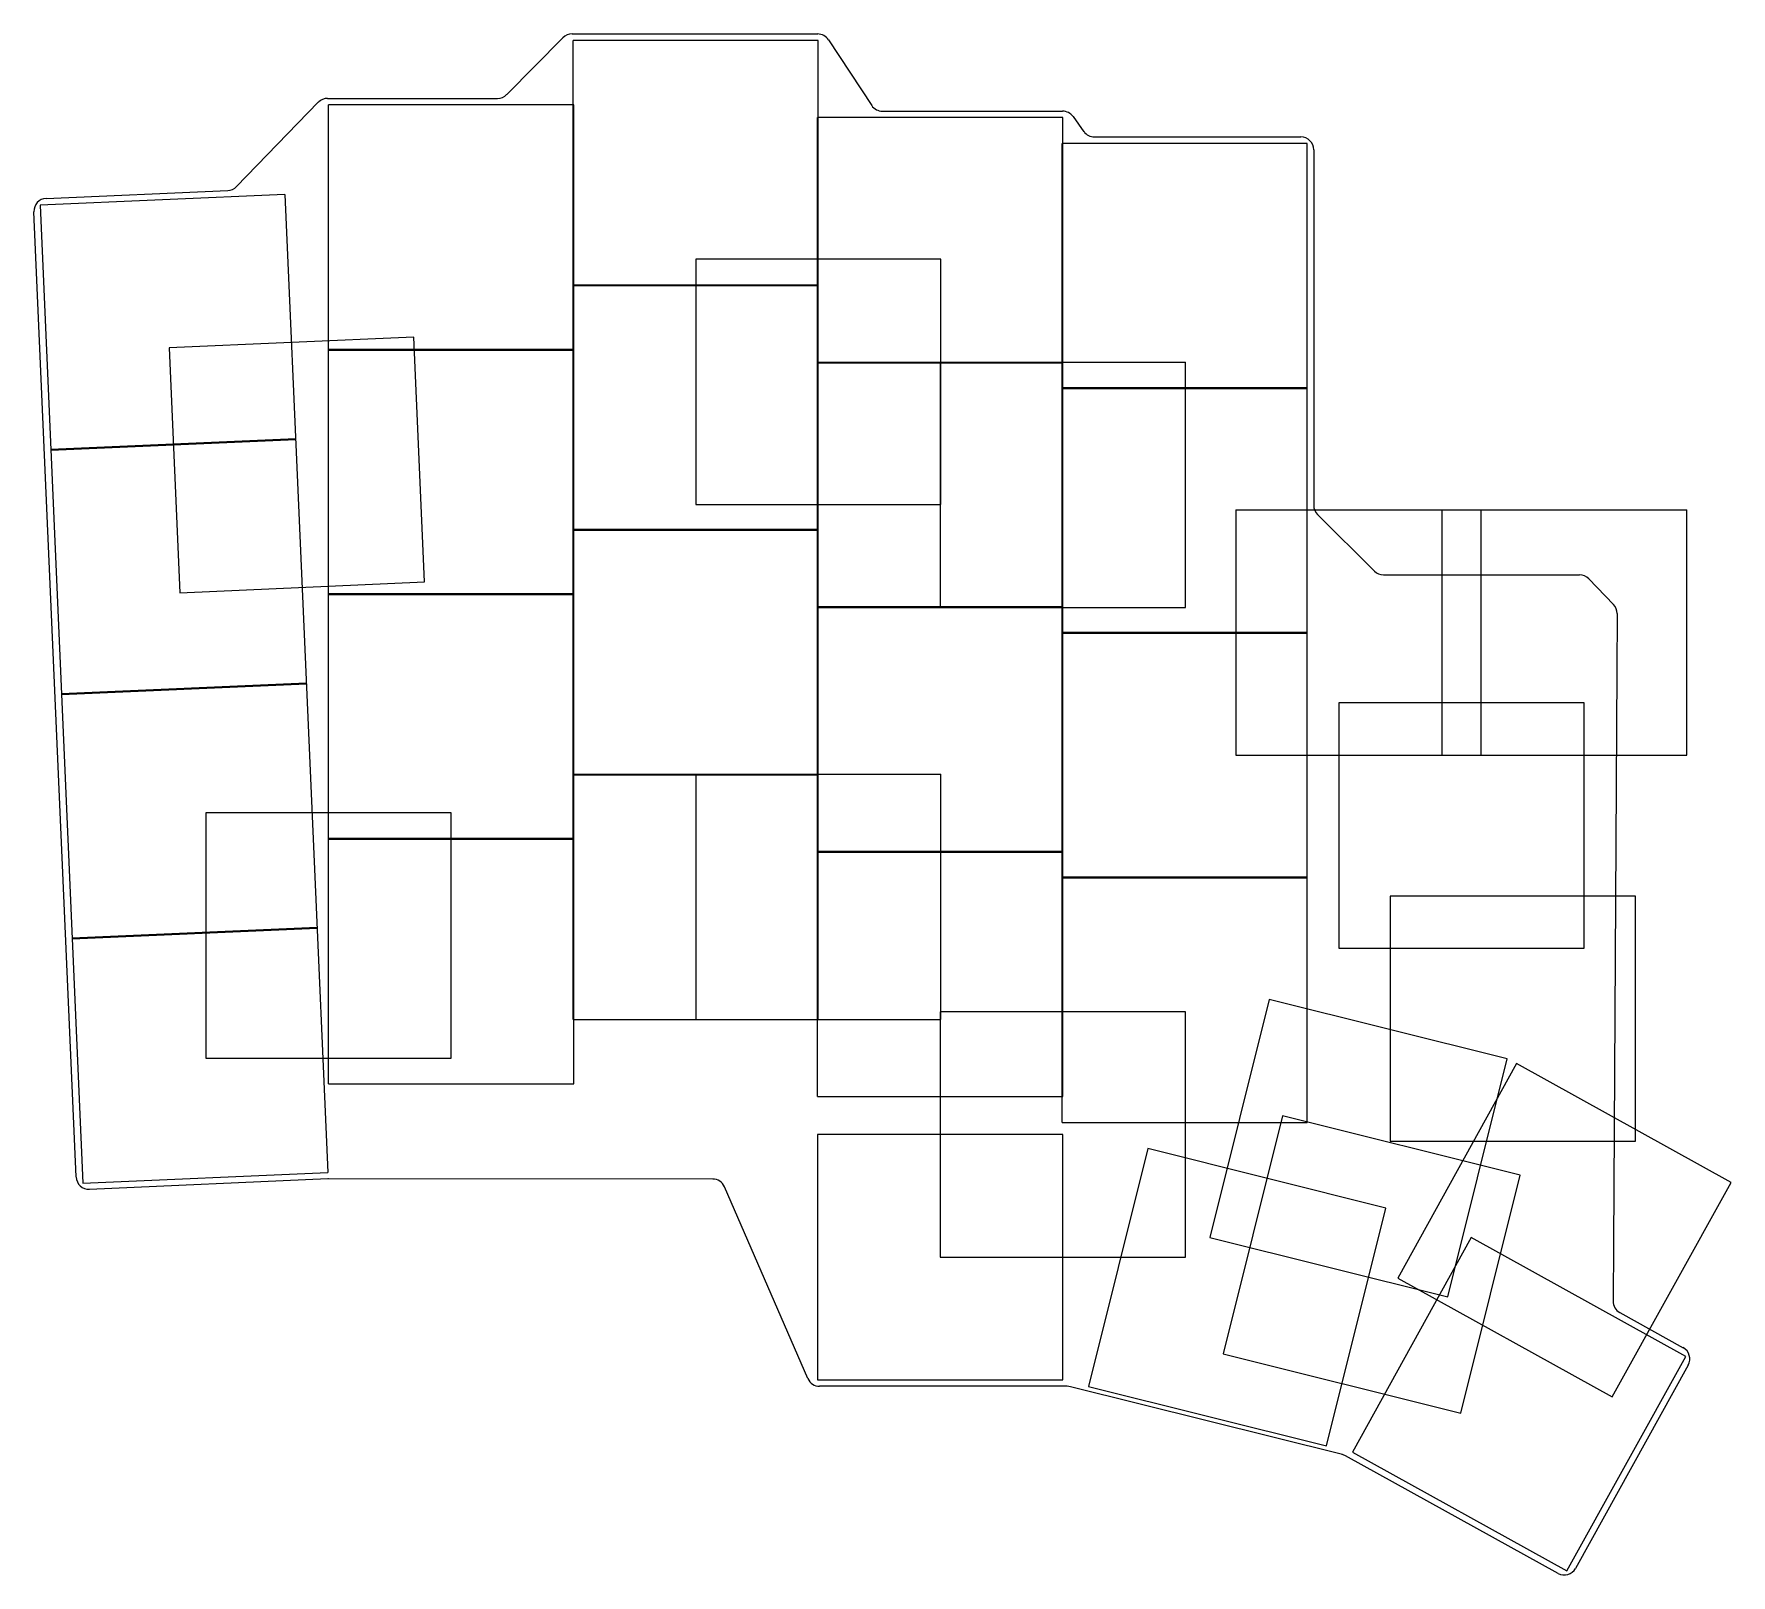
# Model space of a CAD drawing. Header units: millimetres. Extents: x 87 to 219, y -140 to -21.
import ezdxf

# ---------------------------------------------------------------- set-up
doc = ezdxf.new("R2010")
doc.units = ezdxf.units.MM

msp = doc.modelspace()

# ---------------------------------------------------------------- linework, layer by layer
for p, q in [((123.84, -25.36), (128.2, -20.95)), ((128.91, -20.66), (148, -20.66)), ((128.99, -97.21), (128.99, -21.16)), ((148.04, -21.16), (128.99, -21.16)), ((148.04, -97.21), (148.04, -21.16)), ((148.84, -21.11), (152.2, -26.21)), ((102.85, -32.51), (109.2, -25.96)), ((109.92, -25.66), (123.12, -25.66)), ((109.99, -102.21), (109.99, -26.16)), ((129.04, -26.16), (109.99, -26.16)), ((129.04, -102.21), (129.04, -26.16)), ((147.99, -103.21), (147.99, -27.16)), ((167.04, -27.16), (147.99, -27.16)), ((153.03, -26.66), (167.03, -26.66)), ((167.04, -103.21), (167.04, -27.16)), ((167.84, -27.07), (168.69, -28.25)), ((169.5, -28.66), (185.54, -28.66)), ((166.99, -105.21), (166.99, -29.16)), ((186.04, -29.16), (166.99, -29.16)), ((186.04, -105.21), (186.04, -29.16)), ((186.54, -29.66), (186.54, -57.27)), ((88.06, -33.43), (102.17, -32.82)), ((106.61, -33.12), (87.58, -33.95)), ((87.58, -33.95), (90.9, -109.93)), ((106.61, -33.12), (109.93, -109.1)), ((90.38, -109.45), (87.1, -34.48)), ((157.57, -38.16), (138.52, -38.16)), ((138.52, -38.16), (138.52, -57.21)), ((157.57, -57.21), (157.57, -38.16)), ((148.04, -40.16), (128.99, -40.16)), ((128.99, -40.21), (148.04, -40.21)), ((116.63, -44.2), (97.6, -45.03)), ((117.46, -63.23), (116.63, -44.2)), ((97.6, -45.03), (98.43, -64.06)), ((129.04, -45.16), (109.99, -45.16)), ((109.99, -45.21), (129.04, -45.21)), ((147.99, -46.16), (176.57, -46.16)), ((147.99, -46.21), (167.04, -46.21)), ((157.52, -46.16), (157.52, -65.21)), ((176.57, -65.21), (176.57, -46.16)), ((186.04, -48.16), (166.99, -48.16)), ((166.99, -48.21), (186.04, -48.21)), ((107.44, -52.1), (88.41, -52.94)), ((88.41, -52.99), (107.45, -52.15)), ((138.52, -57.21), (157.57, -57.21)), ((180.49, -57.63), (215.54, -57.63)), ((180.49, -57.63), (180.49, -76.68)), ((186.83, -57.98), (191.25, -62.39)), ((196.49, -57.63), (196.49, -76.68)), ((199.54, -76.68), (199.54, -57.63)), ((215.54, -76.68), (215.54, -57.63)), ((148.04, -59.16), (128.99, -59.16)), ((128.99, -59.21), (148.04, -59.21)), ((98.43, -64.06), (117.46, -63.23)), ((191.96, -62.68), (207.19, -62.68)), ((207.91, -62.99), (209.84, -64.99)), ((129.04, -64.16), (109.99, -64.16)), ((109.99, -64.21), (129.04, -64.21)), ((167.04, -65.16), (147.99, -65.16)), ((147.99, -65.21), (176.57, -65.21)), ((210.11, -65.69), (209.8, -119.1)), ((186.04, -67.16), (166.99, -67.16)), ((166.99, -67.21), (186.04, -67.21)), ((108.27, -71.09), (89.24, -71.92)), ((89.24, -71.97), (108.27, -71.14)), ((207.54, -72.63), (188.49, -72.63)), ((188.49, -72.63), (188.49, -91.68)), ((207.54, -91.68), (207.54, -72.63)), ((180.49, -76.68), (215.54, -76.68)), ((128.99, -78.16), (157.57, -78.16)), ((128.99, -78.21), (148.04, -78.21)), ((138.52, -78.16), (138.52, -97.21)), ((157.57, -97.21), (157.57, -78.16)), ((119.52, -81.16), (100.47, -81.16)), ((100.47, -81.16), (100.47, -100.21)), ((119.52, -100.21), (119.52, -81.16)), ((129.04, -83.16), (109.99, -83.16)), ((109.99, -83.21), (129.04, -83.21)), ((167.04, -84.16), (147.99, -84.16)), ((147.99, -84.21), (167.04, -84.21)), ((186.04, -86.16), (166.99, -86.16)), ((166.99, -86.21), (186.04, -86.21)), ((211.54, -87.63), (192.49, -87.63)), ((192.49, -87.63), (192.49, -106.68)), ((211.54, -106.68), (211.54, -87.63)), ((109.1, -90.07), (90.07, -90.9)), ((90.07, -90.95), (109.1, -90.12)), ((188.49, -91.68), (207.54, -91.68)), ((183.08, -95.66), (178.47, -114.14)), ((201.56, -100.27), (183.08, -95.66)), ((128.99, -97.21), (157.57, -97.21)), ((176.57, -96.63), (157.52, -96.63)), ((157.52, -96.63), (157.52, -115.68)), ((176.57, -115.68), (176.57, -96.63)), ((100.47, -100.21), (119.52, -100.21)), ((202.3, -100.64), (193.07, -117.31)), ((196.95, -118.75), (201.56, -100.27)), ((218.97, -109.88), (202.3, -100.64)), ((109.99, -102.21), (129.04, -102.21)), ((147.99, -103.21), (167.04, -103.21)), ((166.99, -105.21), (186.04, -105.21)), ((184.11, -104.7), (179.5, -123.18)), ((202.59, -109.31), (184.11, -104.7)), ((167.04, -106.16), (147.99, -106.16)), ((147.99, -106.16), (147.99, -125.21)), ((167.04, -125.21), (167.04, -106.16)), ((192.49, -106.68), (211.54, -106.68)), ((173.66, -107.25), (169.05, -125.73)), ((192.14, -111.86), (173.66, -107.25)), ((90.9, -109.93), (109.93, -109.1)), ((197.98, -127.79), (202.59, -109.31)), ((109.93, -109.6), (91.42, -110.41)), ((139.84, -109.61), (109.98, -109.6)), ((147.23, -125.11), (140.75, -110.21)), ((209.73, -126.54), (218.97, -109.88)), ((187.53, -130.34), (192.14, -111.86)), ((178.47, -114.14), (196.95, -118.75)), ((198.78, -114.15), (189.54, -130.82)), ((215.44, -123.39), (198.78, -114.15)), ((157.52, -115.68), (176.57, -115.68)), ((193.07, -117.31), (209.73, -126.54)), ((210.32, -119.98), (215.24, -122.71)), ((179.5, -123.18), (197.98, -127.79)), ((206.2, -140.05), (215.44, -123.39)), ((147.99, -125.21), (167.04, -125.21)), ((215.63, -124.07), (206.88, -139.86)), ((167.39, -125.71), (148.15, -125.71)), ((188.77, -131.01), (167.63, -125.74)), ((169.05, -125.73), (187.53, -130.34)), ((205.52, -140.25), (189.01, -131.1)), ((189.54, -130.82), (206.2, -140.05))]:
    msp.add_line(p, q)
for centre, start, end in [((128.91, -21.66), 90, 135.2879), ((148, -21.66), 33.3582, 90), ((109.92, -26.66), 90, 135.8966), ((123.12, -24.66), 270, 315.2879), ((153.03, -25.66), 213.3582, 270), ((167.03, -27.66), 35.9421, 90), ((169.5, -27.66), 215.9421, 270), ((185.54, -29.66), 0, 90), ((102.13, -31.82), 272.5, 315.8966), ((88.1, -34.43), 92.5, 182.5), ((187.54, -57.27), 180, 225), ((191.96, -61.68), 225, 270), ((207.19, -63.68), 43.8767, 90), ((209.11, -65.68), 359.6665, 43.8767), ((91.38, -109.41), 182.5, 272.5), ((109.97, -110.6), 89.9845, 92.5), ((139.84, -110.61), 23.4986, 89.9845), ((210.8, -119.1), 179.6665, 241), ((214.76, -123.58), 331, 61), ((148.15, -124.71), 203.4986, 269.9859), ((167.39, -126.71), 76.0113, 89.9859), ((188.52, -131.98), 61.0313, 76.0113), ((206.01, -139.37), 241.0313, 331)]:
    msp.add_arc(centre, 1, start, end)

doc.saveas('drawing.dxf')
